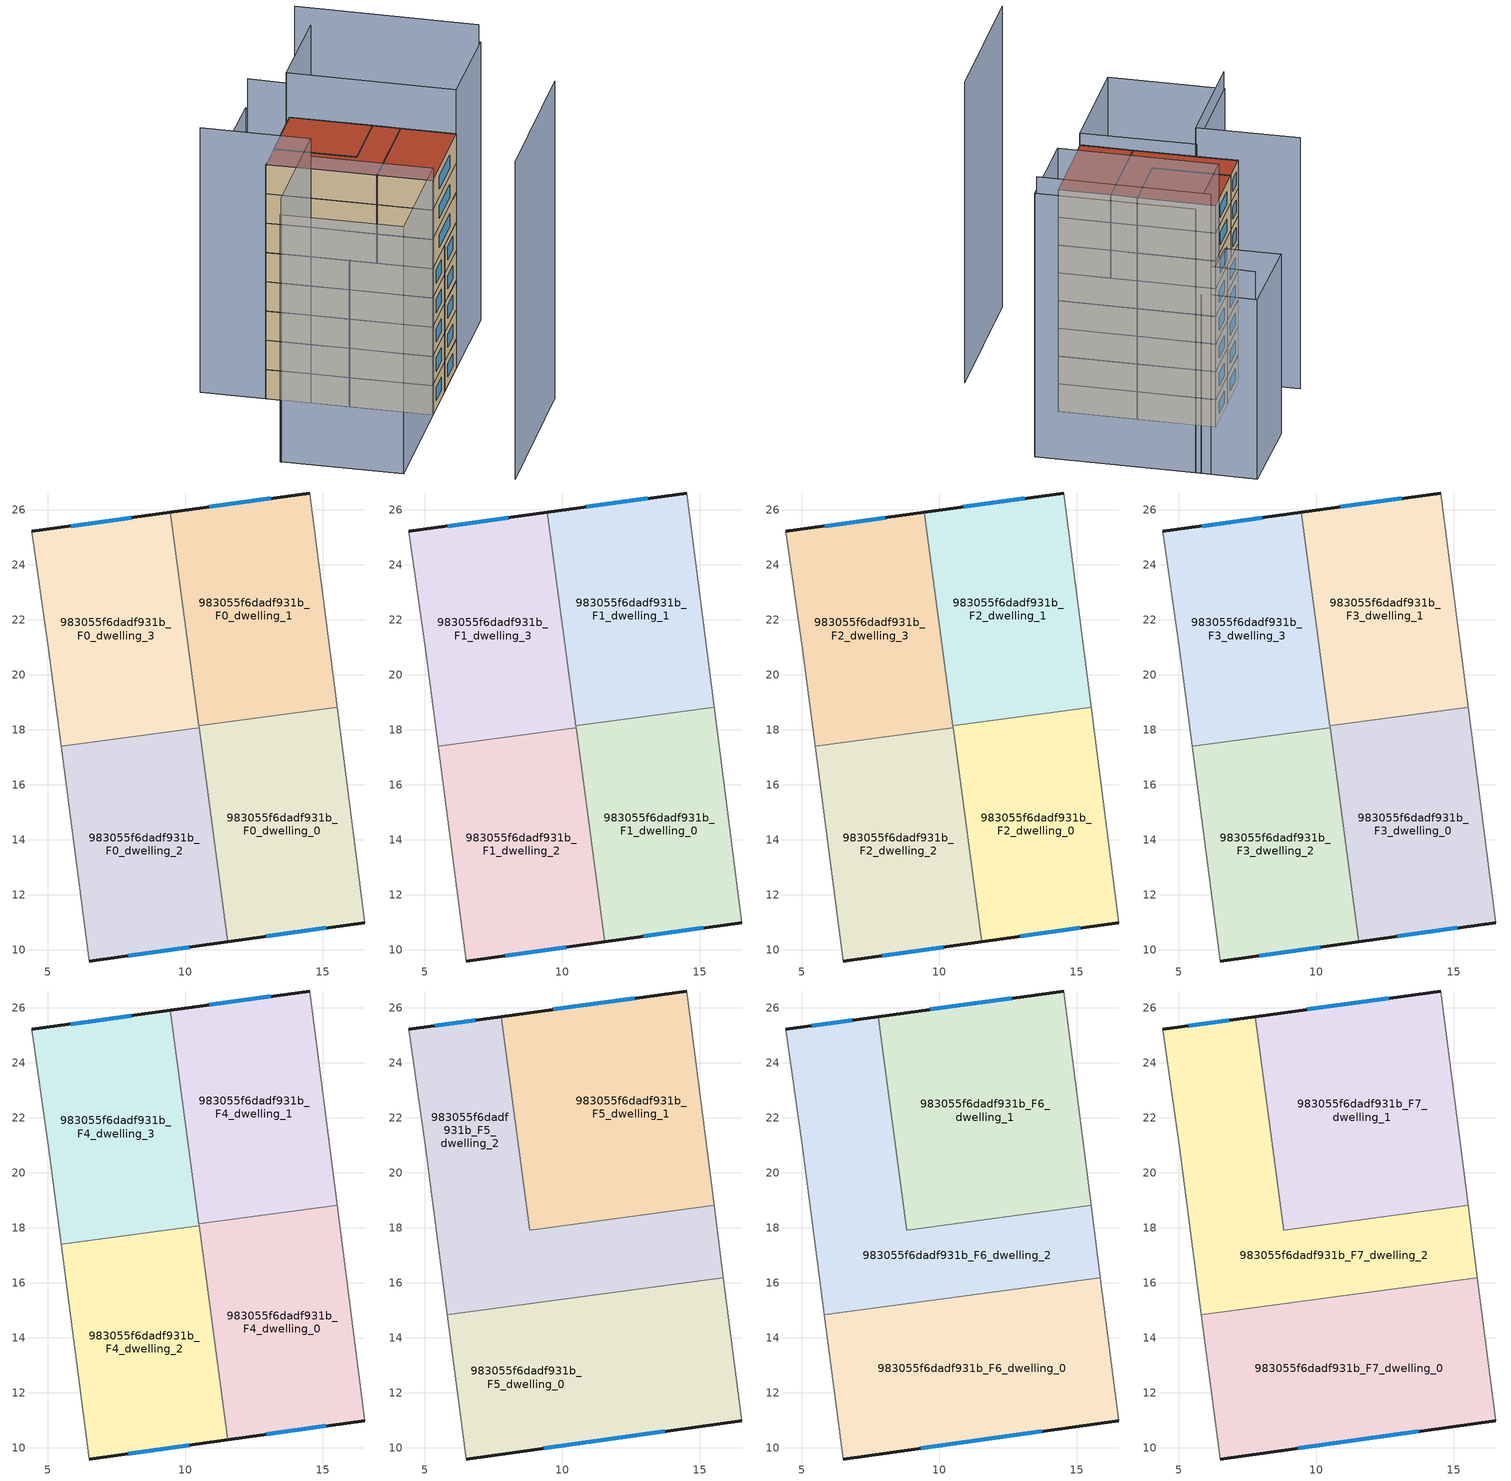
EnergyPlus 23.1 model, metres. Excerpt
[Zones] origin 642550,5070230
983055f6dadf931b_F0_dwelling_0
 floor ground (EU_floor_Construction): 16.52,10.99 15.52,18.83 10.49,18.15 11.55,10.3 z0
 wall outside (EU_wall_Construction): 16.52,10.99 11.55,10.3 z0:3
 wall to 983055f6dadf931b_F0_dwelling_1 (EU_wall_Construction): 10.49,18.15 15.52,18.83 z0:3
 wall adiabatic (EU_wall_Construction): 15.52,18.83 16.52,10.99 z0:3
 wall to 983055f6dadf931b_F0_dwelling_2 (EU_wall_Construction): 11.55,10.3 10.5,18.08 z0:3
 wall to 983055f6dadf931b_F0_dwelling_3 (EU_wall_Construction): 10.5,18.08 10.49,18.15 z0:3
 window (EU_Window_Construction): 15.13,10.8 12.94,10.49 z0.84:2.16
983055f6dadf931b_F0_dwelling_1
 floor ground (EU_floor_Construction): 15.52,18.83 14.52,26.61 9.45,25.91 10.49,18.15 z0
 wall outside (EU_wall_Construction): 9.45,25.91 14.52,26.61 z0:3
 wall adiabatic (EU_wall_Construction): 14.52,26.61 15.52,18.83 z0:3
 wall to 983055f6dadf931b_F0_dwelling_3 (EU_wall_Construction): 10.49,18.15 9.45,25.91 z0:3
 window (EU_Window_Construction): 10.87,26.1 13.1,26.41 z0.84:2.16
983055f6dadf931b_F0_dwelling_2
 floor ground (EU_floor_Construction): 11.55,10.3 10.5,18.08 5.49,17.41 6.51,9.6 z0
 wall outside (EU_wall_Construction): 11.55,10.3 6.51,9.6 z0:3
 wall adiabatic (EU_wall_Construction): 6.51,9.6 5.49,17.41 z0:3
 wall to 983055f6dadf931b_F0_dwelling_3 (EU_wall_Construction): 5.49,17.41 10.5,18.08 z0:3
 window (EU_Window_Construction): 10.14,10.1 7.92,9.79 z0.84:2.16
983055f6dadf931b_F0_dwelling_3
 floor ground (EU_floor_Construction): 10.5,18.08 9.45,25.91 4.42,25.21 5.02,21 5.49,17.41 z0
 wall outside (EU_wall_Construction): 4.42,25.21 9.45,25.91 z0:3
 wall adiabatic (EU_wall_Construction): 5.49,17.41 5.02,21 4.42,25.21 z0:3
 window (EU_Window_Construction): 5.83,25.4 8.04,25.71 z0.84:2.16
983055f6dadf931b_F1_dwelling_0
 floor to 983055f6dadf931b_F0_dwelling_0 (EU_floor_Construction): 16.52,10.99 15.52,18.83 10.49,18.15 11.55,10.3 z3
 wall outside (EU_wall_Construction): 16.52,10.99 11.55,10.3 z3:6
 wall to 983055f6dadf931b_F1_dwelling_1 (EU_wall_Construction): 10.49,18.15 15.52,18.83 z3:6
 wall adiabatic (EU_wall_Construction): 15.52,18.83 16.52,10.99 z3:6
 wall to 983055f6dadf931b_F1_dwelling_2 (EU_wall_Construction): 11.55,10.3 10.5,18.08 z3:6
 wall to 983055f6dadf931b_F1_dwelling_3 (EU_wall_Construction): 10.5,18.08 10.49,18.15 z3:6
 window (EU_Window_Construction): 15.13,10.8 12.94,10.49 z3.84:5.16
983055f6dadf931b_F1_dwelling_1
 floor to 983055f6dadf931b_F0_dwelling_1 (EU_floor_Construction): 15.52,18.83 14.52,26.61 9.45,25.91 10.49,18.15 z3
 wall outside (EU_wall_Construction): 9.45,25.91 14.52,26.61 z3:6
 wall adiabatic (EU_wall_Construction): 14.52,26.61 15.52,18.83 z3:6
 wall to 983055f6dadf931b_F1_dwelling_3 (EU_wall_Construction): 10.49,18.15 9.45,25.91 z3:6
 window (EU_Window_Construction): 10.87,26.1 13.1,26.41 z3.84:5.16
983055f6dadf931b_F1_dwelling_2
 floor to 983055f6dadf931b_F0_dwelling_2 (EU_floor_Construction): 11.55,10.3 10.5,18.08 5.49,17.41 6.51,9.6 z3
 wall outside (EU_wall_Construction): 11.55,10.3 6.51,9.6 z3:6
 wall adiabatic (EU_wall_Construction): 6.51,9.6 5.49,17.41 z3:6
 wall to 983055f6dadf931b_F1_dwelling_3 (EU_wall_Construction): 5.49,17.41 10.5,18.08 z3:6
 window (EU_Window_Construction): 10.14,10.1 7.92,9.79 z3.84:5.16
983055f6dadf931b_F1_dwelling_3
 floor to 983055f6dadf931b_F0_dwelling_3 (EU_floor_Construction): 10.5,18.08 9.45,25.91 4.42,25.21 5.02,21 5.49,17.41 z3
 wall outside (EU_wall_Construction): 4.42,25.21 9.45,25.91 z3:6
 wall adiabatic (EU_wall_Construction): 5.49,17.41 5.02,21 4.42,25.21 z3:6
 window (EU_Window_Construction): 5.83,25.4 8.04,25.71 z3.84:5.16
983055f6dadf931b_F2_dwelling_0
 floor to 983055f6dadf931b_F1_dwelling_0 (EU_floor_Construction): 16.52,10.99 15.52,18.83 10.49,18.15 11.55,10.3 z6
 wall outside (EU_wall_Construction): 16.52,10.99 11.55,10.3 z6:9
 wall to 983055f6dadf931b_F2_dwelling_1 (EU_wall_Construction): 10.49,18.15 15.52,18.83 z6:9
 wall adiabatic (EU_wall_Construction): 15.52,18.83 16.52,10.99 z6:9
 wall to 983055f6dadf931b_F2_dwelling_2 (EU_wall_Construction): 11.55,10.3 10.5,18.08 z6:9
 wall to 983055f6dadf931b_F2_dwelling_3 (EU_wall_Construction): 10.5,18.08 10.49,18.15 z6:9
 window (EU_Window_Construction): 15.13,10.8 12.94,10.49 z6.84:8.16
983055f6dadf931b_F2_dwelling_1
 floor to 983055f6dadf931b_F1_dwelling_1 (EU_floor_Construction): 15.52,18.83 14.52,26.61 9.45,25.91 10.49,18.15 z6
 wall outside (EU_wall_Construction): 9.45,25.91 14.52,26.61 z6:9
 wall adiabatic (EU_wall_Construction): 14.52,26.61 15.52,18.83 z6:9
 wall to 983055f6dadf931b_F2_dwelling_3 (EU_wall_Construction): 10.49,18.15 9.45,25.91 z6:9
 window (EU_Window_Construction): 10.87,26.1 13.1,26.41 z6.84:8.16
983055f6dadf931b_F2_dwelling_2
 floor to 983055f6dadf931b_F1_dwelling_2 (EU_floor_Construction): 11.55,10.3 10.5,18.08 5.49,17.41 6.51,9.6 z6
 wall outside (EU_wall_Construction): 11.55,10.3 6.51,9.6 z6:9
 wall adiabatic (EU_wall_Construction): 6.51,9.6 5.49,17.41 z6:9
 wall to 983055f6dadf931b_F2_dwelling_3 (EU_wall_Construction): 5.49,17.41 10.5,18.08 z6:9
 window (EU_Window_Construction): 10.14,10.1 7.92,9.79 z6.84:8.16
983055f6dadf931b_F2_dwelling_3
 floor to 983055f6dadf931b_F1_dwelling_3 (EU_floor_Construction): 10.5,18.08 9.45,25.91 4.42,25.21 5.02,21 5.49,17.41 z6
 wall outside (EU_wall_Construction): 4.42,25.21 9.45,25.91 z6:9
 wall adiabatic (EU_wall_Construction): 5.49,17.41 5.02,21 4.42,25.21 z6:9
 window (EU_Window_Construction): 5.83,25.4 8.04,25.71 z6.84:8.16
983055f6dadf931b_F3_dwelling_0
 floor to 983055f6dadf931b_F2_dwelling_0 (EU_floor_Construction): 16.52,10.99 15.52,18.83 10.49,18.15 11.55,10.3 z9
 wall outside (EU_wall_Construction): 16.52,10.99 11.55,10.3 z9:12
 wall to 983055f6dadf931b_F3_dwelling_1 (EU_wall_Construction): 10.49,18.15 15.52,18.83 z9:12
 wall adiabatic (EU_wall_Construction): 15.52,18.83 16.52,10.99 z9:12
 wall to 983055f6dadf931b_F3_dwelling_2 (EU_wall_Construction): 11.55,10.3 10.5,18.08 z9:12
 wall to 983055f6dadf931b_F3_dwelling_3 (EU_wall_Construction): 10.5,18.08 10.49,18.15 z9:12
 window (EU_Window_Construction): 15.13,10.8 12.94,10.49 z9.84:11.16
983055f6dadf931b_F3_dwelling_1
 floor to 983055f6dadf931b_F2_dwelling_1 (EU_floor_Construction): 15.52,18.83 14.52,26.61 9.45,25.91 10.49,18.15 z9
 wall outside (EU_wall_Construction): 9.45,25.91 14.52,26.61 z9:12
 wall adiabatic (EU_wall_Construction): 14.52,26.61 15.52,18.83 z9:12
 wall to 983055f6dadf931b_F3_dwelling_3 (EU_wall_Construction): 10.49,18.15 9.45,25.91 z9:12
 window (EU_Window_Construction): 10.87,26.1 13.1,26.41 z9.84:11.16
983055f6dadf931b_F3_dwelling_2
 floor to 983055f6dadf931b_F2_dwelling_2 (EU_floor_Construction): 11.55,10.3 10.5,18.08 5.49,17.41 6.51,9.6 z9
 wall outside (EU_wall_Construction): 11.55,10.3 6.51,9.6 z9:12
 wall adiabatic (EU_wall_Construction): 6.51,9.6 5.49,17.41 z9:12
 wall to 983055f6dadf931b_F3_dwelling_3 (EU_wall_Construction): 5.49,17.41 10.5,18.08 z9:12
 window (EU_Window_Construction): 10.14,10.1 7.92,9.79 z9.84:11.16
983055f6dadf931b_F3_dwelling_3
 floor to 983055f6dadf931b_F2_dwelling_3 (EU_floor_Construction): 10.5,18.08 9.45,25.91 4.42,25.21 5.02,21 5.49,17.41 z9
 wall outside (EU_wall_Construction): 4.42,25.21 9.45,25.91 z9:12
 wall adiabatic (EU_wall_Construction): 5.49,17.41 5.02,21 4.42,25.21 z9:12
 window (EU_Window_Construction): 5.83,25.4 8.04,25.71 z9.84:11.16
983055f6dadf931b_F4_dwelling_0
 floor to 983055f6dadf931b_F3_dwelling_0 (EU_floor_Construction): 16.52,10.99 15.52,18.83 10.49,18.15 11.55,10.3 z12
 wall outside (EU_wall_Construction): 16.52,10.99 11.55,10.3 z12:15
 wall to 983055f6dadf931b_F4_dwelling_1 (EU_wall_Construction): 10.49,18.15 15.52,18.83 z12:15
 wall adiabatic (EU_wall_Construction): 15.52,18.83 16.52,10.99 z12:15
 wall to 983055f6dadf931b_F4_dwelling_2 (EU_wall_Construction): 11.55,10.3 10.5,18.08 z12:15
 wall to 983055f6dadf931b_F4_dwelling_3 (EU_wall_Construction): 10.5,18.08 10.49,18.15 z12:15
 window (EU_Window_Construction): 15.13,10.8 12.94,10.49 z12.84:14.16
983055f6dadf931b_F4_dwelling_1
 floor to 983055f6dadf931b_F3_dwelling_1 (EU_floor_Construction): 15.52,18.83 14.52,26.61 9.45,25.91 10.49,18.15 z12
 wall outside (EU_wall_Construction): 9.45,25.91 14.52,26.61 z12:15
 wall adiabatic (EU_wall_Construction): 14.52,26.61 15.52,18.83 z12:15
 wall to 983055f6dadf931b_F4_dwelling_3 (EU_wall_Construction): 10.49,18.15 9.45,25.91 z12:15
 window (EU_Window_Construction): 10.87,26.1 13.1,26.41 z12.84:14.16
983055f6dadf931b_F4_dwelling_2
 floor to 983055f6dadf931b_F3_dwelling_2 (EU_floor_Construction): 11.55,10.3 10.5,18.08 5.49,17.41 6.51,9.6 z12
 wall outside (EU_wall_Construction): 11.55,10.3 6.51,9.6 z12:15
 wall adiabatic (EU_wall_Construction): 6.51,9.6 5.49,17.41 z12:15
 wall to 983055f6dadf931b_F4_dwelling_3 (EU_wall_Construction): 5.49,17.41 10.5,18.08 z12:15
 window (EU_Window_Construction): 10.14,10.1 7.92,9.79 z12.84:14.16
983055f6dadf931b_F4_dwelling_3
 floor to 983055f6dadf931b_F3_dwelling_3 (EU_floor_Construction): 10.5,18.08 9.45,25.91 4.42,25.21 5.02,21 5.49,17.41 z12
 wall outside (EU_wall_Construction): 4.42,25.21 9.45,25.91 z12:15
 wall adiabatic (EU_wall_Construction): 5.49,17.41 5.02,21 4.42,25.21 z12:15
 window (EU_Window_Construction): 5.83,25.4 8.04,25.71 z12.84:14.16
983055f6dadf931b_F5_dwelling_0
 floor to 983055f6dadf931b_F4_dwelling_2 (EU_floor_Construction): 11.55,10.3 10.85,15.51 5.82,14.84 6.51,9.6 z15
 floor to 983055f6dadf931b_F4_dwelling_0 (EU_floor_Construction): 16.52,10.99 15.86,16.19 10.85,15.51 11.55,10.3 z15
 wall outside (EU_wall_Construction): 16.52,10.99 6.51,9.6 z15:18
 wall adiabatic (EU_wall_Construction): 6.51,9.6 5.82,14.84 / 15.86,16.19 16.52,10.99 z15:18
 wall to 983055f6dadf931b_F5_dwelling_2 (EU_wall_Construction): 5.82,14.84 15.86,16.19 z15:18
 window (EU_Window_Construction): 13.72,10.6 9.32,9.99 z15.84:17.16
983055f6dadf931b_F5_dwelling_1
 floor to 983055f6dadf931b_F4_dwelling_1 (EU_floor_Construction): 15.52,18.83 14.52,26.61 9.45,25.9 10.49,18.15 z15
 floor to 983055f6dadf931b_F4_dwelling_0 (EU_floor_Construction): 15.52,18.81 15.52,18.83 10.49,18.15 10.5,18.14 z15
 floor to 983055f6dadf931b_F4_dwelling_3 (EU_floor_Construction): 10.5,18.14 9.45,25.9 7.78,25.67 8.82,17.91 z15
 wall outside (EU_wall_Construction): 7.78,25.67 14.52,26.61 z15:18
 wall adiabatic (EU_wall_Construction): 14.52,26.61 15.52,18.81 z15:18
 wall to 983055f6dadf931b_F5_dwelling_2 (EU_wall_Construction): 15.52,18.81 8.82,17.91 7.78,25.67 z15:18
 window (EU_Window_Construction): 9.67,25.93 12.63,26.35 z15.84:17.16
983055f6dadf931b_F5_dwelling_2
 floor to 983055f6dadf931b_F4_dwelling_3 (EU_floor_Construction): 10.5,18.08 10.5,18.14 8.82,17.91 7.78,25.67 4.42,25.21 5.02,21 5.49,17.41 z15
 floor to 983055f6dadf931b_F4_dwelling_0 (EU_floor_Construction): 15.86,16.19 15.52,18.81 10.5,18.14 10.5,18.08 10.85,15.51 z15
 floor to 983055f6dadf931b_F4_dwelling_2 (EU_floor_Construction): 10.85,15.51 10.5,18.08 5.49,17.41 5.82,14.84 z15
 wall outside (EU_wall_Construction): 4.42,25.21 7.78,25.67 z15:18
 wall adiabatic (EU_wall_Construction): 15.52,18.81 15.86,16.19 / 5.82,14.84 5.02,21 4.42,25.21 z15:18
 window (EU_Window_Construction): 5.36,25.34 6.84,25.54 z15.84:17.16
983055f6dadf931b_F6_dwelling_0
 floor to 983055f6dadf931b_F5_dwelling_0 (EU_floor_Construction): 16.52,10.99 15.86,16.19 5.82,14.84 6.51,9.6 z18
 wall outside (EU_wall_Construction): 16.52,10.99 6.51,9.6 z18:21
 wall adiabatic (EU_wall_Construction): 6.51,9.6 5.82,14.84 / 15.86,16.19 16.52,10.99 z18:21
 wall to 983055f6dadf931b_F6_dwelling_2 (EU_wall_Construction): 5.82,14.84 15.86,16.19 z18:21
 window (EU_Window_Construction): 13.72,10.6 9.32,9.99 z18.84:20.16
983055f6dadf931b_F6_dwelling_1
 floor to 983055f6dadf931b_F5_dwelling_1 (EU_floor_Construction): 15.52,18.81 14.52,26.61 7.78,25.67 8.82,17.91 z18
 wall outside (EU_wall_Construction): 7.78,25.67 14.52,26.61 z18:21
 wall adiabatic (EU_wall_Construction): 14.52,26.61 15.52,18.81 z18:21
 wall to 983055f6dadf931b_F6_dwelling_2 (EU_wall_Construction): 15.52,18.81 8.82,17.91 7.78,25.67 z18:21
 window (EU_Window_Construction): 9.67,25.93 12.63,26.35 z18.84:20.16
983055f6dadf931b_F6_dwelling_2
 floor to 983055f6dadf931b_F5_dwelling_2 (EU_floor_Construction): 15.86,16.19 15.52,18.81 8.82,17.91 7.78,25.67 4.42,25.21 5.02,21 5.82,14.84 z18
 wall outside (EU_wall_Construction): 4.42,25.21 7.78,25.67 z18:21
 wall adiabatic (EU_wall_Construction): 15.52,18.81 15.86,16.19 / 5.82,14.84 5.02,21 4.42,25.21 z18:21
 window (EU_Window_Construction): 5.36,25.34 6.84,25.54 z18.84:20.16
983055f6dadf931b_F7_dwelling_0
 floor to 983055f6dadf931b_F6_dwelling_0 (EU_floor_Construction): 16.52,10.99 15.86,16.19 5.82,14.84 6.51,9.6 z21
 wall outside (EU_wall_Construction): 16.52,10.99 6.51,9.6 z21:24
 wall adiabatic (EU_wall_Construction): 6.51,9.6 5.82,14.84 / 15.86,16.19 16.52,10.99 z21:24
 wall to 983055f6dadf931b_F7_dwelling_2 (EU_wall_Construction): 5.82,14.84 15.86,16.19 z21:24
 window (EU_Window_Construction): 13.72,10.6 9.32,9.99 z21.84:23.16
 roof outside (EU_roof_Construction): 15.86,16.19 16.52,10.99 6.51,9.6 5.82,14.84 z24
983055f6dadf931b_F7_dwelling_1
 floor to 983055f6dadf931b_F6_dwelling_1 (EU_floor_Construction): 15.52,18.81 14.52,26.61 7.78,25.67 8.82,17.91 z21
 wall outside (EU_wall_Construction): 7.78,25.67 14.52,26.61 z21:24
 wall adiabatic (EU_wall_Construction): 14.52,26.61 15.52,18.81 z21:24
 wall to 983055f6dadf931b_F7_dwelling_2 (EU_wall_Construction): 15.52,18.81 8.82,17.91 7.78,25.67 z21:24
 window (EU_Window_Construction): 9.67,25.93 12.63,26.35 z21.84:23.16
 roof outside (EU_roof_Construction): 14.52,26.61 15.52,18.81 8.82,17.91 7.78,25.67 z24
983055f6dadf931b_F7_dwelling_2
 floor to 983055f6dadf931b_F6_dwelling_2 (EU_floor_Construction): 15.86,16.19 15.52,18.81 8.82,17.91 7.78,25.67 4.42,25.21 5.02,21 5.82,14.84 z21
 wall outside (EU_wall_Construction): 4.42,25.21 7.78,25.67 z21:24
 wall adiabatic (EU_wall_Construction): 15.52,18.81 15.86,16.19 / 5.82,14.84 5.02,21 4.42,25.21 z21:24
 window (EU_Window_Construction): 5.36,25.34 6.84,25.54 z21.84:23.16
 roof outside (EU_roof_Construction): 15.52,18.81 15.86,16.19 5.82,14.84 5.02,21 4.42,25.21 7.78,25.67 8.82,17.91 z24
shading: -3.4,-2.11 13.71,0.3 z0:32.5; 6.58,9.6 -5.92,7.9 / -5.92,7.9 -7.49,19.41 / -7.49,19.41 5,21.12 / 5,21.12 6.58,9.6 z0:25.3; 16.52,10.99 14.49,26.91 / 14.49,26.91 24.63,28.2 / 24.63,28.2 26.67,12.29 / 26.67,12.29 16.52,10.99 z0:28.5; 26.63,12.49 24.43,29.7 z0:30.3; 3.61,31.34 5.02,21 / 5.02,21 -7.49,19.31 z0:27.1; 14.33,27.47 13.63,33.01 / 13.63,33.01 23.83,34.31 / 23.83,34.31 24.53,28.76 / 24.53,28.76 14.33,27.47 z0:19.4; 24.4,28.25 23.83,34.11 z0:22.4
[Building]
EU S2 Campaign: North Axis=0; Terrain=City; Solar Distribution=FullExterior
[Site:Location]
Lyon-Bron: Latitude=45.75; Longitude=5; Time Zone=1; Elevation=198
[SizingPeriod:WeatherFileDays]
AnnualSizingPeriod: Begin Month=1; Begin Day of Month=1; End Month=12; End Day of Month=31; Day of Week for Start Day=Monday; Use Weather File Daylight Saving Period=No; Use Weather File Rain and Snow Indicators=No
[MATERIAL]
EU_InternalMass_Material: Roughness=MediumRough; Thickness=0.1; Conductivity=1; Density=1800; Specific Heat=900; Thermal Absorptance=0.9; Solar Absorptance=0.7; Visible Absorptance=0.7
[MATERIAL:NOMASS] Roughness=MediumRough; Thermal Absorptance=0.9; Solar Absorptance=0.7; Visible Absorptance=0.7
Name | Thermal Resistance
EU_wall_NoMass | 0.776494
EU_roof_NoMass | 0.486893
EU_floor_NoMass | 0.421597
[WINDOWMATERIAL:SIMPLEGLAZINGSYSTEM]
EU_Window_SimpleGlazing: UFactor=4.24961; Solar Heat Gain Coefficient=0.83; Visible Transmittance=0.83
[CONSTRUCTION]
EU_wall_Construction: EU_wall_NoMass
EU_roof_Construction: EU_roof_NoMass
EU_floor_Construction: EU_floor_NoMass
EU_InternalMass_Construction: EU_InternalMass_Material
EU_Window_Construction: EU_Window_SimpleGlazing
[ZONE] Type=1; Multiplier=1; Ceiling Height=autocalculate; Floor Area=autocalculate; Part of Total Floor Area=Yes
Name | Volume
983055f6dadf931b_F0_dwelling_0; 983055f6dadf931b_F1_dwelling_0; 983055f6dadf931b_F2_dwelling_0; 983055f6dadf931b_F3_dwelling_0; 983055f6dadf931b_F4_dwelling_0 | 119.714
983055f6dadf931b_F5_dwelling_0; 983055f6dadf931b_F6_dwelling_0; 983055f6dadf931b_F7_dwelling_0 | 159.606
983055f6dadf931b_F0_dwelling_1; 983055f6dadf931b_F1_dwelling_1; 983055f6dadf931b_F2_dwelling_1; 983055f6dadf931b_F3_dwelling_1; 983055f6dadf931b_F4_dwelling_1 | 119.706
983055f6dadf931b_F5_dwelling_1; 983055f6dadf931b_F6_dwelling_1; 983055f6dadf931b_F7_dwelling_1 | 159.613
983055f6dadf931b_F0_dwelling_2; 983055f6dadf931b_F1_dwelling_2; 983055f6dadf931b_F2_dwelling_2; 983055f6dadf931b_F3_dwelling_2; 983055f6dadf931b_F4_dwelling_2 | 119.727
983055f6dadf931b_F5_dwelling_2; 983055f6dadf931b_F6_dwelling_2; 983055f6dadf931b_F7_dwelling_2 | 159.617
983055f6dadf931b_F0_dwelling_3; 983055f6dadf931b_F1_dwelling_3; 983055f6dadf931b_F2_dwelling_3; 983055f6dadf931b_F3_dwelling_3; 983055f6dadf931b_F4_dwelling_3 | 119.711
[INTERNALMASS] Construction=EU_InternalMass_Construction
Name | Zone or ZoneList | Surface Area
983055f6dadf931b_F0_dwelling_0_EU_InternalMass | 983055f6dadf931b_F0_dwelling_0 | 39.9056
983055f6dadf931b_F0_dwelling_1_EU_InternalMass | 983055f6dadf931b_F0_dwelling_1 | 39.9031
983055f6dadf931b_F0_dwelling_2_EU_InternalMass | 983055f6dadf931b_F0_dwelling_2 | 39.9081
983055f6dadf931b_F0_dwelling_3_EU_InternalMass | 983055f6dadf931b_F0_dwelling_3 | 39.9051
983055f6dadf931b_F1_dwelling_0_EU_InternalMass | 983055f6dadf931b_F1_dwelling_0 | 39.9056
983055f6dadf931b_F1_dwelling_1_EU_InternalMass | 983055f6dadf931b_F1_dwelling_1 | 39.9031
983055f6dadf931b_F1_dwelling_2_EU_InternalMass | 983055f6dadf931b_F1_dwelling_2 | 39.9081
983055f6dadf931b_F1_dwelling_3_EU_InternalMass | 983055f6dadf931b_F1_dwelling_3 | 39.9051
983055f6dadf931b_F2_dwelling_0_EU_InternalMass | 983055f6dadf931b_F2_dwelling_0 | 39.9056
983055f6dadf931b_F2_dwelling_1_EU_InternalMass | 983055f6dadf931b_F2_dwelling_1 | 39.9031
983055f6dadf931b_F2_dwelling_2_EU_InternalMass | 983055f6dadf931b_F2_dwelling_2 | 39.9081
983055f6dadf931b_F2_dwelling_3_EU_InternalMass | 983055f6dadf931b_F2_dwelling_3 | 39.9051
983055f6dadf931b_F3_dwelling_0_EU_InternalMass | 983055f6dadf931b_F3_dwelling_0 | 39.9056
983055f6dadf931b_F3_dwelling_1_EU_InternalMass | 983055f6dadf931b_F3_dwelling_1 | 39.9031
983055f6dadf931b_F3_dwelling_2_EU_InternalMass | 983055f6dadf931b_F3_dwelling_2 | 39.9081
983055f6dadf931b_F3_dwelling_3_EU_InternalMass | 983055f6dadf931b_F3_dwelling_3 | 39.9051
983055f6dadf931b_F4_dwelling_0_EU_InternalMass | 983055f6dadf931b_F4_dwelling_0 | 39.9056
983055f6dadf931b_F4_dwelling_1_EU_InternalMass | 983055f6dadf931b_F4_dwelling_1 | 39.9031
983055f6dadf931b_F4_dwelling_2_EU_InternalMass | 983055f6dadf931b_F4_dwelling_2 | 39.9081
983055f6dadf931b_F4_dwelling_3_EU_InternalMass | 983055f6dadf931b_F4_dwelling_3 | 39.9051
983055f6dadf931b_F5_dwelling_0_EU_InternalMass | 983055f6dadf931b_F5_dwelling_0 | 53.2011
983055f6dadf931b_F5_dwelling_1_EU_InternalMass | 983055f6dadf931b_F5_dwelling_1 | 53.2057
983055f6dadf931b_F5_dwelling_2_EU_InternalMass | 983055f6dadf931b_F5_dwelling_2 | 53.2062
983055f6dadf931b_F6_dwelling_0_EU_InternalMass | 983055f6dadf931b_F6_dwelling_0 | 53.2011
983055f6dadf931b_F6_dwelling_1_EU_InternalMass | 983055f6dadf931b_F6_dwelling_1 | 53.2057
983055f6dadf931b_F6_dwelling_2_EU_InternalMass | 983055f6dadf931b_F6_dwelling_2 | 53.2062
983055f6dadf931b_F7_dwelling_0_EU_InternalMass | 983055f6dadf931b_F7_dwelling_0 | 53.2011
983055f6dadf931b_F7_dwelling_1_EU_InternalMass | 983055f6dadf931b_F7_dwelling_1 | 53.2057
983055f6dadf931b_F7_dwelling_2_EU_InternalMass | 983055f6dadf931b_F7_dwelling_2 | 53.2062
[OTHEREQUIPMENT] Fuel Type=Electricity; Design Level Calculation Method=Watts/Area; Power per Zone Floor Area=1; Fraction Latent=0; Fraction Radiant=0; Fraction Lost=0; Carbon Dioxide Generation Rate=0; EndUse Subcategory=EU_Step8_InternalGains
Name | Zone or ZoneList or Space or SpaceList | Schedule
EU_Step8_InternalGain_983055f6dadf931b_F0_dwelling_0_f000 | 983055f6dadf931b_F0_dwelling_0 | EU_Step8_GainSchedule_983055f6dadf931b_F0_dwelling_0_f000
EU_Step8_InternalGain_983055f6dadf931b_F0_dwelling_1_f000 | 983055f6dadf931b_F0_dwelling_1 | EU_Step8_GainSchedule_983055f6dadf931b_F0_dwelling_1_f000
EU_Step8_InternalGain_983055f6dadf931b_F0_dwelling_2_f000 | 983055f6dadf931b_F0_dwelling_2 | EU_Step8_GainSchedule_983055f6dadf931b_F0_dwelling_2_f000
EU_Step8_InternalGain_983055f6dadf931b_F0_dwelling_3_f000 | 983055f6dadf931b_F0_dwelling_3 | EU_Step8_GainSchedule_983055f6dadf931b_F0_dwelling_3_f000
EU_Step8_InternalGain_983055f6dadf931b_F1_dwelling_0_f000 | 983055f6dadf931b_F1_dwelling_0 | EU_Step8_GainSchedule_983055f6dadf931b_F1_dwelling_0_f000
EU_Step8_InternalGain_983055f6dadf931b_F1_dwelling_1_f000 | 983055f6dadf931b_F1_dwelling_1 | EU_Step8_GainSchedule_983055f6dadf931b_F1_dwelling_1_f000
EU_Step8_InternalGain_983055f6dadf931b_F1_dwelling_2_f000 | 983055f6dadf931b_F1_dwelling_2 | EU_Step8_GainSchedule_983055f6dadf931b_F1_dwelling_2_f000
EU_Step8_InternalGain_983055f6dadf931b_F1_dwelling_3_f000 | 983055f6dadf931b_F1_dwelling_3 | EU_Step8_GainSchedule_983055f6dadf931b_F1_dwelling_3_f000
EU_Step8_InternalGain_983055f6dadf931b_F2_dwelling_0_f000 | 983055f6dadf931b_F2_dwelling_0 | EU_Step8_GainSchedule_983055f6dadf931b_F2_dwelling_0_f000
EU_Step8_InternalGain_983055f6dadf931b_F2_dwelling_1_f000 | 983055f6dadf931b_F2_dwelling_1 | EU_Step8_GainSchedule_983055f6dadf931b_F2_dwelling_1_f000
EU_Step8_InternalGain_983055f6dadf931b_F2_dwelling_2_f000 | 983055f6dadf931b_F2_dwelling_2 | EU_Step8_GainSchedule_983055f6dadf931b_F2_dwelling_2_f000
EU_Step8_InternalGain_983055f6dadf931b_F2_dwelling_3_f000 | 983055f6dadf931b_F2_dwelling_3 | EU_Step8_GainSchedule_983055f6dadf931b_F2_dwelling_3_f000
EU_Step8_InternalGain_983055f6dadf931b_F3_dwelling_0_f000 | 983055f6dadf931b_F3_dwelling_0 | EU_Step8_GainSchedule_983055f6dadf931b_F3_dwelling_0_f000
EU_Step8_InternalGain_983055f6dadf931b_F3_dwelling_1_f000 | 983055f6dadf931b_F3_dwelling_1 | EU_Step8_GainSchedule_983055f6dadf931b_F3_dwelling_1_f000
EU_Step8_InternalGain_983055f6dadf931b_F3_dwelling_2_f000 | 983055f6dadf931b_F3_dwelling_2 | EU_Step8_GainSchedule_983055f6dadf931b_F3_dwelling_2_f000
EU_Step8_InternalGain_983055f6dadf931b_F3_dwelling_3_f000 | 983055f6dadf931b_F3_dwelling_3 | EU_Step8_GainSchedule_983055f6dadf931b_F3_dwelling_3_f000
EU_Step8_InternalGain_983055f6dadf931b_F4_dwelling_0_f000 | 983055f6dadf931b_F4_dwelling_0 | EU_Step8_GainSchedule_983055f6dadf931b_F4_dwelling_0_f000
EU_Step8_InternalGain_983055f6dadf931b_F4_dwelling_1_f000 | 983055f6dadf931b_F4_dwelling_1 | EU_Step8_GainSchedule_983055f6dadf931b_F4_dwelling_1_f000
EU_Step8_InternalGain_983055f6dadf931b_F4_dwelling_2_f000 | 983055f6dadf931b_F4_dwelling_2 | EU_Step8_GainSchedule_983055f6dadf931b_F4_dwelling_2_f000
EU_Step8_InternalGain_983055f6dadf931b_F4_dwelling_3_f000 | 983055f6dadf931b_F4_dwelling_3 | EU_Step8_GainSchedule_983055f6dadf931b_F4_dwelling_3_f000
EU_Step8_InternalGain_983055f6dadf931b_F5_dwelling_0_f000 | 983055f6dadf931b_F5_dwelling_0 | EU_Step8_GainSchedule_983055f6dadf931b_F5_dwelling_0_f000
EU_Step8_InternalGain_983055f6dadf931b_F5_dwelling_1_f000 | 983055f6dadf931b_F5_dwelling_1 | EU_Step8_GainSchedule_983055f6dadf931b_F5_dwelling_1_f000
EU_Step8_InternalGain_983055f6dadf931b_F5_dwelling_2_f000 | 983055f6dadf931b_F5_dwelling_2 | EU_Step8_GainSchedule_983055f6dadf931b_F5_dwelling_2_f000
EU_Step8_InternalGain_983055f6dadf931b_F6_dwelling_0_f000 | 983055f6dadf931b_F6_dwelling_0 | EU_Step8_GainSchedule_983055f6dadf931b_F6_dwelling_0_f000
EU_Step8_InternalGain_983055f6dadf931b_F6_dwelling_1_f000 | 983055f6dadf931b_F6_dwelling_1 | EU_Step8_GainSchedule_983055f6dadf931b_F6_dwelling_1_f000
EU_Step8_InternalGain_983055f6dadf931b_F6_dwelling_2_f000 | 983055f6dadf931b_F6_dwelling_2 | EU_Step8_GainSchedule_983055f6dadf931b_F6_dwelling_2_f000
EU_Step8_InternalGain_983055f6dadf931b_F7_dwelling_0_f000 | 983055f6dadf931b_F7_dwelling_0 | EU_Step8_GainSchedule_983055f6dadf931b_F7_dwelling_0_f000
EU_Step8_InternalGain_983055f6dadf931b_F7_dwelling_1_f000 | 983055f6dadf931b_F7_dwelling_1 | EU_Step8_GainSchedule_983055f6dadf931b_F7_dwelling_1_f000
EU_Step8_InternalGain_983055f6dadf931b_F7_dwelling_2_f000 | 983055f6dadf931b_F7_dwelling_2 | EU_Step8_GainSchedule_983055f6dadf931b_F7_dwelling_2_f000
[ZONEVENTILATION:DESIGNFLOWRATE] Schedule=EU_AlwaysOn; Design Flow Rate Calculation Method=AirChanges/Hour; Air Changes per Hour=0.693814; Ventilation Type=Natural; Fan Pressure Rise=0; Fan Total Efficiency=1; Constant Term Coefficient=1; Temperature Term Coefficient=0; Velocity Term Coefficient=0; Velocity Squared Term Coefficient=0; Minimum Indoor Temperature=-100; Maximum Indoor Temperature=100; Delta Temperature=-100; Minimum Outdoor Temperature=-100; Maximum Outdoor Temperature=100; Maximum Wind Speed=40
Name | Zone or ZoneList or Space or SpaceList
EU_ConstantAir_983055f6dadf931b_F0_dwelling_0 | 983055f6dadf931b_F0_dwelling_0
EU_ConstantAir_983055f6dadf931b_F0_dwelling_1 | 983055f6dadf931b_F0_dwelling_1
EU_ConstantAir_983055f6dadf931b_F0_dwelling_2 | 983055f6dadf931b_F0_dwelling_2
EU_ConstantAir_983055f6dadf931b_F0_dwelling_3 | 983055f6dadf931b_F0_dwelling_3
EU_ConstantAir_983055f6dadf931b_F1_dwelling_0 | 983055f6dadf931b_F1_dwelling_0
EU_ConstantAir_983055f6dadf931b_F1_dwelling_1 | 983055f6dadf931b_F1_dwelling_1
EU_ConstantAir_983055f6dadf931b_F1_dwelling_2 | 983055f6dadf931b_F1_dwelling_2
EU_ConstantAir_983055f6dadf931b_F1_dwelling_3 | 983055f6dadf931b_F1_dwelling_3
EU_ConstantAir_983055f6dadf931b_F2_dwelling_0 | 983055f6dadf931b_F2_dwelling_0
EU_ConstantAir_983055f6dadf931b_F2_dwelling_1 | 983055f6dadf931b_F2_dwelling_1
EU_ConstantAir_983055f6dadf931b_F2_dwelling_2 | 983055f6dadf931b_F2_dwelling_2
EU_ConstantAir_983055f6dadf931b_F2_dwelling_3 | 983055f6dadf931b_F2_dwelling_3
EU_ConstantAir_983055f6dadf931b_F3_dwelling_0 | 983055f6dadf931b_F3_dwelling_0
EU_ConstantAir_983055f6dadf931b_F3_dwelling_1 | 983055f6dadf931b_F3_dwelling_1
EU_ConstantAir_983055f6dadf931b_F3_dwelling_2 | 983055f6dadf931b_F3_dwelling_2
EU_ConstantAir_983055f6dadf931b_F3_dwelling_3 | 983055f6dadf931b_F3_dwelling_3
EU_ConstantAir_983055f6dadf931b_F4_dwelling_0 | 983055f6dadf931b_F4_dwelling_0
EU_ConstantAir_983055f6dadf931b_F4_dwelling_1 | 983055f6dadf931b_F4_dwelling_1
EU_ConstantAir_983055f6dadf931b_F4_dwelling_2 | 983055f6dadf931b_F4_dwelling_2
EU_ConstantAir_983055f6dadf931b_F4_dwelling_3 | 983055f6dadf931b_F4_dwelling_3
EU_ConstantAir_983055f6dadf931b_F5_dwelling_0 | 983055f6dadf931b_F5_dwelling_0
EU_ConstantAir_983055f6dadf931b_F5_dwelling_1 | 983055f6dadf931b_F5_dwelling_1
EU_ConstantAir_983055f6dadf931b_F5_dwelling_2 | 983055f6dadf931b_F5_dwelling_2
EU_ConstantAir_983055f6dadf931b_F6_dwelling_0 | 983055f6dadf931b_F6_dwelling_0
EU_ConstantAir_983055f6dadf931b_F6_dwelling_1 | 983055f6dadf931b_F6_dwelling_1
EU_ConstantAir_983055f6dadf931b_F6_dwelling_2 | 983055f6dadf931b_F6_dwelling_2
EU_ConstantAir_983055f6dadf931b_F7_dwelling_0 | 983055f6dadf931b_F7_dwelling_0
EU_ConstantAir_983055f6dadf931b_F7_dwelling_1 | 983055f6dadf931b_F7_dwelling_1
EU_ConstantAir_983055f6dadf931b_F7_dwelling_2 | 983055f6dadf931b_F7_dwelling_2
[HVACTEMPLATE:THERMOSTAT] Constant Heating Setpoint=20; Constant Cooling Setpoint=50
EU_HeatOnly_983055f6dadf931b_F0_dwelling_0; EU_HeatOnly_983055f6dadf931b_F0_dwelling_1; EU_HeatOnly_983055f6dadf931b_F0_dwelling_2; EU_HeatOnly_983055f6dadf931b_F0_dwelling_3; EU_HeatOnly_983055f6dadf931b_F1_dwelling_0; EU_HeatOnly_983055f6dadf931b_F1_dwelling_1; EU_HeatOnly_983055f6dadf931b_F1_dwelling_2; EU_HeatOnly_983055f6dadf931b_F1_dwelling_3; EU_HeatOnly_983055f6dadf931b_F2_dwelling_0; EU_HeatOnly_983055f6dadf931b_F2_dwelling_1; EU_HeatOnly_983055f6dadf931b_F2_dwelling_2; EU_HeatOnly_983055f6dadf931b_F2_dwelling_3; EU_HeatOnly_983055f6dadf931b_F3_dwelling_0; EU_HeatOnly_983055f6dadf931b_F3_dwelling_1; EU_HeatOnly_983055f6dadf931b_F3_dwelling_2; EU_HeatOnly_983055f6dadf931b_F3_dwelling_3; EU_HeatOnly_983055f6dadf931b_F4_dwelling_0; EU_HeatOnly_983055f6dadf931b_F4_dwelling_1; EU_HeatOnly_983055f6dadf931b_F4_dwelling_2; EU_HeatOnly_983055f6dadf931b_F4_dwelling_3; EU_HeatOnly_983055f6dadf931b_F5_dwelling_0; EU_HeatOnly_983055f6dadf931b_F5_dwelling_1; EU_HeatOnly_983055f6dadf931b_F5_dwelling_2; EU_HeatOnly_983055f6dadf931b_F6_dwelling_0; EU_HeatOnly_983055f6dadf931b_F6_dwelling_1; EU_HeatOnly_983055f6dadf931b_F6_dwelling_2; EU_HeatOnly_983055f6dadf931b_F7_dwelling_0; EU_HeatOnly_983055f6dadf931b_F7_dwelling_1; EU_HeatOnly_983055f6dadf931b_F7_dwelling_2
[HVACTEMPLATE:ZONE:IDEALLOADSAIRSYSTEM] System Availability Schedule=EU_AlwaysOn; Maximum Heating Supply Air Temperature=50; Minimum Cooling Supply Air Temperature=13; Maximum Heating Supply Air Humidity Ratio=0.0156; Minimum Cooling Supply Air Humidity Ratio=0.0077; Heating Limit=NoLimit; Cooling Limit=NoLimit; Heating Availability Schedule=EU_AlwaysOn; Cooling Availability Schedule=EU_CoolingOff; Dehumidification Control Type=ConstantSensibleHeatRatio; Cooling Sensible Heat Ratio=0.7; Dehumidification Setpoint=60; Humidification Control Type=None; Humidification Setpoint=30; Outdoor Air Method=None; Outdoor Air Flow Rate per Person=0.00944; Outdoor Air Flow Rate per Zone Floor Area=0; Outdoor Air Flow Rate per Zone=0; Demand Controlled Ventilation Type=None; Outdoor Air Economizer Type=NoEconomizer; Heat Recovery Type=None; Sensible Heat Recovery Effectiveness=0.7; Latent Heat Recovery Effectiveness=0.65
Name | Template Thermostat
983055f6dadf931b_F0_dwelling_0 | EU_HeatOnly_983055f6dadf931b_F0_dwelling_0
983055f6dadf931b_F0_dwelling_1 | EU_HeatOnly_983055f6dadf931b_F0_dwelling_1
983055f6dadf931b_F0_dwelling_2 | EU_HeatOnly_983055f6dadf931b_F0_dwelling_2
983055f6dadf931b_F0_dwelling_3 | EU_HeatOnly_983055f6dadf931b_F0_dwelling_3
983055f6dadf931b_F1_dwelling_0 | EU_HeatOnly_983055f6dadf931b_F1_dwelling_0
983055f6dadf931b_F1_dwelling_1 | EU_HeatOnly_983055f6dadf931b_F1_dwelling_1
983055f6dadf931b_F1_dwelling_2 | EU_HeatOnly_983055f6dadf931b_F1_dwelling_2
983055f6dadf931b_F1_dwelling_3 | EU_HeatOnly_983055f6dadf931b_F1_dwelling_3
983055f6dadf931b_F2_dwelling_0 | EU_HeatOnly_983055f6dadf931b_F2_dwelling_0
983055f6dadf931b_F2_dwelling_1 | EU_HeatOnly_983055f6dadf931b_F2_dwelling_1
983055f6dadf931b_F2_dwelling_2 | EU_HeatOnly_983055f6dadf931b_F2_dwelling_2
983055f6dadf931b_F2_dwelling_3 | EU_HeatOnly_983055f6dadf931b_F2_dwelling_3
983055f6dadf931b_F3_dwelling_0 | EU_HeatOnly_983055f6dadf931b_F3_dwelling_0
983055f6dadf931b_F3_dwelling_1 | EU_HeatOnly_983055f6dadf931b_F3_dwelling_1
983055f6dadf931b_F3_dwelling_2 | EU_HeatOnly_983055f6dadf931b_F3_dwelling_2
983055f6dadf931b_F3_dwelling_3 | EU_HeatOnly_983055f6dadf931b_F3_dwelling_3
983055f6dadf931b_F4_dwelling_0 | EU_HeatOnly_983055f6dadf931b_F4_dwelling_0
983055f6dadf931b_F4_dwelling_1 | EU_HeatOnly_983055f6dadf931b_F4_dwelling_1
983055f6dadf931b_F4_dwelling_2 | EU_HeatOnly_983055f6dadf931b_F4_dwelling_2
983055f6dadf931b_F4_dwelling_3 | EU_HeatOnly_983055f6dadf931b_F4_dwelling_3
983055f6dadf931b_F5_dwelling_0 | EU_HeatOnly_983055f6dadf931b_F5_dwelling_0
983055f6dadf931b_F5_dwelling_1 | EU_HeatOnly_983055f6dadf931b_F5_dwelling_1
983055f6dadf931b_F5_dwelling_2 | EU_HeatOnly_983055f6dadf931b_F5_dwelling_2
983055f6dadf931b_F6_dwelling_0 | EU_HeatOnly_983055f6dadf931b_F6_dwelling_0
983055f6dadf931b_F6_dwelling_1 | EU_HeatOnly_983055f6dadf931b_F6_dwelling_1
983055f6dadf931b_F6_dwelling_2 | EU_HeatOnly_983055f6dadf931b_F6_dwelling_2
983055f6dadf931b_F7_dwelling_0 | EU_HeatOnly_983055f6dadf931b_F7_dwelling_0
983055f6dadf931b_F7_dwelling_1 | EU_HeatOnly_983055f6dadf931b_F7_dwelling_1
983055f6dadf931b_F7_dwelling_2 | EU_HeatOnly_983055f6dadf931b_F7_dwelling_2
[SIZING:ZONE] Zone Cooling Design Supply Air Temperature Input Method=SupplyAirTemperature; Zone Cooling Design Supply Air Temperature=13; Zone Heating Design Supply Air Temperature Input Method=SupplyAirTemperature; Zone Heating Design Supply Air Temperature=50; Zone Cooling Design Supply Air Humidity Ratio=0.008; Zone Heating Design Supply Air Humidity Ratio=0.008; Cooling Design Air Flow Method=DesignDay; Cooling Design Air Flow Rate=0; Cooling Minimum Air Flow per Zone Floor Area=0.000762; Cooling Minimum Air Flow=0; Cooling Minimum Air Flow Fraction=0.2; Heating Design Air Flow Method=DesignDay; Heating Design Air Flow Rate=0; Heating Maximum Air Flow per Zone Floor Area=0.002032; Heating Maximum Air Flow=0.141576; Heating Maximum Air Flow Fraction=0.3; Account for Dedicated Outdoor Air System=No; Dedicated Outdoor Air System Control Strategy=NeutralSupplyAir; Dedicated Outdoor Air Low Setpoint Temperature for Design=autosize; Dedicated Outdoor Air High Setpoint Temperature for Design=autosize; Zone Load Sizing Method=Sensible Load Only No Latent Load; Zone Latent Cooling Design Supply Air Humidity Ratio Input Method=HumidityRatioDifference; Zone Cooling Design Supply Air Humidity Ratio Difference=0.005; Zone Latent Heating Design Supply Air Humidity Ratio Input Method=HumidityRatioDifference; Zone Humidification Design Supply Air Humidity Ratio Difference=0.005
983055f6dadf931b_F0_dwelling_0; 983055f6dadf931b_F0_dwelling_1; 983055f6dadf931b_F0_dwelling_2; 983055f6dadf931b_F0_dwelling_3; 983055f6dadf931b_F1_dwelling_0; 983055f6dadf931b_F1_dwelling_1; 983055f6dadf931b_F1_dwelling_2; 983055f6dadf931b_F1_dwelling_3; 983055f6dadf931b_F2_dwelling_0; 983055f6dadf931b_F2_dwelling_1; 983055f6dadf931b_F2_dwelling_2; 983055f6dadf931b_F2_dwelling_3; 983055f6dadf931b_F3_dwelling_0; 983055f6dadf931b_F3_dwelling_1; 983055f6dadf931b_F3_dwelling_2; 983055f6dadf931b_F3_dwelling_3; 983055f6dadf931b_F4_dwelling_0; 983055f6dadf931b_F4_dwelling_1; 983055f6dadf931b_F4_dwelling_2; 983055f6dadf931b_F4_dwelling_3; 983055f6dadf931b_F5_dwelling_0; 983055f6dadf931b_F5_dwelling_1; 983055f6dadf931b_F5_dwelling_2; 983055f6dadf931b_F6_dwelling_0; 983055f6dadf931b_F6_dwelling_1; 983055f6dadf931b_F6_dwelling_2; 983055f6dadf931b_F7_dwelling_0; 983055f6dadf931b_F7_dwelling_1; 983055f6dadf931b_F7_dwelling_2
[SCHEDULE:CONSTANT]
Name | Hourly Value
EU_AlwaysOn | 1
EU_CoolingOff | 0
[SCHEDULE:FILE] Column Number=1; Rows to Skip at Top=0; Number of Hours of Data=8760; Column Separator=Comma; Interpolate to Timestep=No; Minutes per Item=60; Adjust Schedule for Daylight Savings=Yes
Name | File
EU_Step8_GainSchedule_983055f6dadf931b_F0_dwelling_0_f000 | ../../schedules/983055f6dadf931b/983055f6dadf931b_F0_dwelling_0_f000_gain.csv
EU_Step8_GainSchedule_983055f6dadf931b_F0_dwelling_1_f000 | ../../schedules/983055f6dadf931b/983055f6dadf931b_F0_dwelling_1_f000_gain.csv
EU_Step8_GainSchedule_983055f6dadf931b_F0_dwelling_2_f000 | ../../schedules/983055f6dadf931b/983055f6dadf931b_F0_dwelling_2_f000_gain.csv
EU_Step8_GainSchedule_983055f6dadf931b_F0_dwelling_3_f000 | ../../schedules/983055f6dadf931b/983055f6dadf931b_F0_dwelling_3_f000_gain.csv
EU_Step8_GainSchedule_983055f6dadf931b_F1_dwelling_0_f000 | ../../schedules/983055f6dadf931b/983055f6dadf931b_F1_dwelling_0_f000_gain.csv
EU_Step8_GainSchedule_983055f6dadf931b_F1_dwelling_1_f000 | ../../schedules/983055f6dadf931b/983055f6dadf931b_F1_dwelling_1_f000_gain.csv
EU_Step8_GainSchedule_983055f6dadf931b_F1_dwelling_2_f000 | ../../schedules/983055f6dadf931b/983055f6dadf931b_F1_dwelling_2_f000_gain.csv
EU_Step8_GainSchedule_983055f6dadf931b_F1_dwelling_3_f000 | ../../schedules/983055f6dadf931b/983055f6dadf931b_F1_dwelling_3_f000_gain.csv
EU_Step8_GainSchedule_983055f6dadf931b_F2_dwelling_0_f000 | ../../schedules/983055f6dadf931b/983055f6dadf931b_F2_dwelling_0_f000_gain.csv
EU_Step8_GainSchedule_983055f6dadf931b_F2_dwelling_1_f000 | ../../schedules/983055f6dadf931b/983055f6dadf931b_F2_dwelling_1_f000_gain.csv
EU_Step8_GainSchedule_983055f6dadf931b_F2_dwelling_2_f000 | ../../schedules/983055f6dadf931b/983055f6dadf931b_F2_dwelling_2_f000_gain.csv
EU_Step8_GainSchedule_983055f6dadf931b_F2_dwelling_3_f000 | ../../schedules/983055f6dadf931b/983055f6dadf931b_F2_dwelling_3_f000_gain.csv
EU_Step8_GainSchedule_983055f6dadf931b_F3_dwelling_0_f000 | ../../schedules/983055f6dadf931b/983055f6dadf931b_F3_dwelling_0_f000_gain.csv
EU_Step8_GainSchedule_983055f6dadf931b_F3_dwelling_1_f000 | ../../schedules/983055f6dadf931b/983055f6dadf931b_F3_dwelling_1_f000_gain.csv
EU_Step8_GainSchedule_983055f6dadf931b_F3_dwelling_2_f000 | ../../schedules/983055f6dadf931b/983055f6dadf931b_F3_dwelling_2_f000_gain.csv
EU_Step8_GainSchedule_983055f6dadf931b_F3_dwelling_3_f000 | ../../schedules/983055f6dadf931b/983055f6dadf931b_F3_dwelling_3_f000_gain.csv
EU_Step8_GainSchedule_983055f6dadf931b_F4_dwelling_0_f000 | ../../schedules/983055f6dadf931b/983055f6dadf931b_F4_dwelling_0_f000_gain.csv
EU_Step8_GainSchedule_983055f6dadf931b_F4_dwelling_1_f000 | ../../schedules/983055f6dadf931b/983055f6dadf931b_F4_dwelling_1_f000_gain.csv
EU_Step8_GainSchedule_983055f6dadf931b_F4_dwelling_2_f000 | ../../schedules/983055f6dadf931b/983055f6dadf931b_F4_dwelling_2_f000_gain.csv
EU_Step8_GainSchedule_983055f6dadf931b_F4_dwelling_3_f000 | ../../schedules/983055f6dadf931b/983055f6dadf931b_F4_dwelling_3_f000_gain.csv
EU_Step8_GainSchedule_983055f6dadf931b_F5_dwelling_0_f000 | ../../schedules/983055f6dadf931b/983055f6dadf931b_F5_dwelling_0_f000_gain.csv
EU_Step8_GainSchedule_983055f6dadf931b_F5_dwelling_1_f000 | ../../schedules/983055f6dadf931b/983055f6dadf931b_F5_dwelling_1_f000_gain.csv
EU_Step8_GainSchedule_983055f6dadf931b_F5_dwelling_2_f000 | ../../schedules/983055f6dadf931b/983055f6dadf931b_F5_dwelling_2_f000_gain.csv
EU_Step8_GainSchedule_983055f6dadf931b_F6_dwelling_0_f000 | ../../schedules/983055f6dadf931b/983055f6dadf931b_F6_dwelling_0_f000_gain.csv
EU_Step8_GainSchedule_983055f6dadf931b_F6_dwelling_1_f000 | ../../schedules/983055f6dadf931b/983055f6dadf931b_F6_dwelling_1_f000_gain.csv
EU_Step8_GainSchedule_983055f6dadf931b_F6_dwelling_2_f000 | ../../schedules/983055f6dadf931b/983055f6dadf931b_F6_dwelling_2_f000_gain.csv
EU_Step8_GainSchedule_983055f6dadf931b_F7_dwelling_0_f000 | ../../schedules/983055f6dadf931b/983055f6dadf931b_F7_dwelling_0_f000_gain.csv
EU_Step8_GainSchedule_983055f6dadf931b_F7_dwelling_1_f000 | ../../schedules/983055f6dadf931b/983055f6dadf931b_F7_dwelling_1_f000_gain.csv
EU_Step8_GainSchedule_983055f6dadf931b_F7_dwelling_2_f000 | ../../schedules/983055f6dadf931b/983055f6dadf931b_F7_dwelling_2_f000_gain.csv
